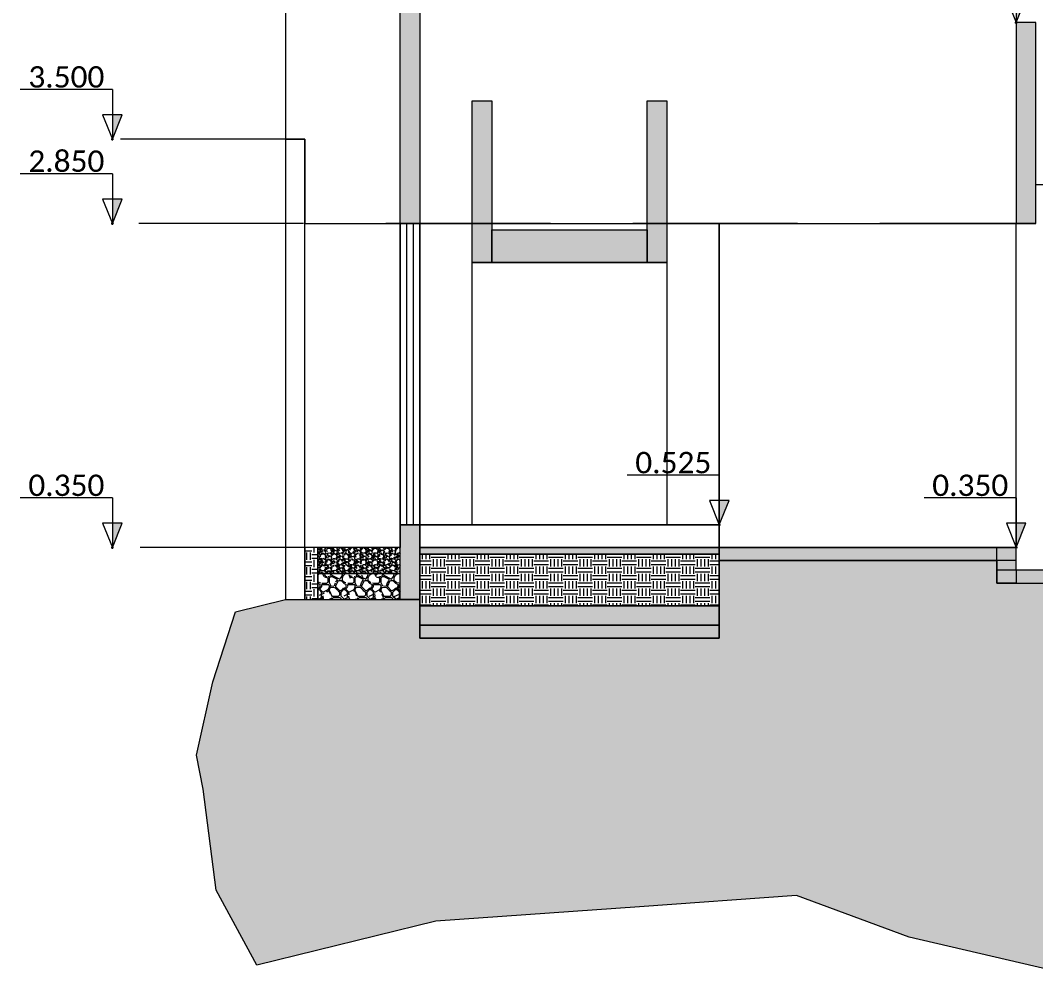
# Model space of a CAD drawing. Header units: metres. Extents: x -197 to 1099, y -24 to 14.
# Drawn here: x 1001.97 to 1009.8, y -2.93 to 4.42 of the extents above; entities that cross this region are included whole.
import ezdxf
from ezdxf.enums import TextEntityAlignment as Align

# ---------------------------------------------------------------- set-up
doc = ezdxf.new("R2010")
doc.units = ezdxf.units.M
doc.header["$LTSCALE"] = 0.001
doc.header["$PDMODE"] = 34
doc.header["$PDSIZE"] = 0.01
doc.linetypes.add('HIDDENX2', pattern=[19.05, 12.7, -6.35])
doc.layers.get('0').update_dxf_attribs({"lineweight": 13, "true_color": 0x000000})
doc.layers.get('Defpoints').update_dxf_attribs({"lineweight": 13, "true_color": 0x000000})
for name, color, linetype, lineweight, true_color in [('Jach-Anotaciones-CalidaddeLínea  0.13', 7, 'Continuous', 13, 0x000000), ('Jach-Anotaciones-CalidaddeLínea 0.09', 7, 'Continuous', 9, 0x000000), ('Jach-Anotaciones-Hatch-Lum100%', 7, 'Continuous', 13, 0x000000), ('Jach-Anotaciones-Hatch-Lum50%', 9, 'Continuous', 13, 0x808080), ('Jach-Anotaciones-Hatch-Lum80%', 250, 'Continuous', 13, 0x333333), ('Jach-Anotaciones-LineasDetalle0.09mm', 7, 'Continuous', 15, 0x000000), ('Jach-Anotaciones-LineasDetalle0.18mm', 7, 'Continuous', 18, 0x000000), ('JACH-Anotaciones-Textos-Lum75% @ 0.075', 7, 'Continuous', 13, 0x404040), ('JACH-Arq-Lineas-Proyeccion Niveles cortes', 9, 'HIDDENX2', 13, 0x808080)]:
    doc.layers.add(name, color=color, linetype=linetype, lineweight=lineweight, true_color=true_color)
doc.styles.add('02a-Calibri-JACH(1.8mm)', font='calibri.ttf', dxfattribs={"height": 2.2})
pattern_1 = [(0, (169.421, 45.032), (0, 6.985), [5.08, -1.905]), (90, (169.421, 45.032), (-6.985, 4e-16), [5.08, -1.905])]

# ---------------------------------------------------------------- blocks, each defined once
blk = doc.blocks.new('*U356')
at = {"lineweight": 0, "ltscale": 100}
h = blk.add_hatch(dxfattribs=at)
h.set_pattern_fill('ANGLE', color=256)
h.set_pattern_definition(pattern_1)
h.paths.add_polyline_path([(0, 2.5), (0, 0), (1, 2.5)])
h = blk.add_hatch(color=256, dxfattribs=at)
h.dxf.hatch_style = 1
h.paths.add_polyline_path([(0, 2.5), (0, 0), (1, 2.5)])
for points in [[(0, 5.1), (-9.47, 5.1)], [(0, 5.1), (0, 1.25)]]:
    blk.add_lwpolyline(points, dxfattribs=at)
for points in [[(0, 0), (1, 2.5), (-1, 2.5)], [(0, 2.5), (0, 0), (1, 2.5)]]:
    blk.add_lwpolyline(points, close=True, dxfattribs=at)
blk.add_point((0, 0), dxfattribs=at)
at = {"lineweight": 0, "ltscale": 100, "style": '02a-Calibri-JACH(1.8mm)'}
blk.add_attdef('ALT', text='', height=2.2, dxfattribs=at).set_placement((-4.73, 6.4), align=Align.MIDDLE_CENTER)
blk = doc.blocks.new('*U398')
at = {"lineweight": 0, "ltscale": 100}
h = blk.add_hatch(dxfattribs=at)
h.set_pattern_fill('ANGLE', color=256)
h.set_pattern_definition(pattern_1)
h.paths.add_polyline_path([(0, 2.5), (0, 0), (1, 2.5)])
h = blk.add_hatch(color=256, dxfattribs=at)
h.dxf.hatch_style = 1
h.paths.add_polyline_path([(0, 2.5), (0, 0), (1, 2.5)])
for points in [[(0, 5.1), (-9.47, 5.1)], [(0, 5.1), (0, 1.25)]]:
    blk.add_lwpolyline(points, dxfattribs=at)
for points in [[(0, 0), (1, 2.5), (-1, 2.5)], [(0, 2.5), (0, 0), (1, 2.5)]]:
    blk.add_lwpolyline(points, close=True, dxfattribs=at)
blk.add_point((0, 0), dxfattribs=at)
at = {"lineweight": 0, "ltscale": 100, "style": '02a-Calibri-JACH(1.8mm)'}
blk.add_attdef('ALT', text='', height=2.2, dxfattribs=at).set_placement((-4.73, 6.4), align=Align.MIDDLE_CENTER)
blk = doc.blocks.new('*U409')
at = {"lineweight": 0, "ltscale": 100}
h = blk.add_hatch(dxfattribs=at)
h.set_pattern_fill('ANGLE', color=256)
h.set_pattern_definition(pattern_1)
h.paths.add_polyline_path([(0, 2.5), (0, 0), (1, 2.5)])
h = blk.add_hatch(color=256, dxfattribs=at)
h.dxf.hatch_style = 1
h.paths.add_polyline_path([(0, 2.5), (0, 0), (1, 2.5)])
for points in [[(0, 5.1), (-9.47, 5.1)], [(0, 5.1), (0, 1.25)]]:
    blk.add_lwpolyline(points, dxfattribs=at)
for points in [[(0, 0), (1, 2.5), (-1, 2.5)], [(0, 2.5), (0, 0), (1, 2.5)]]:
    blk.add_lwpolyline(points, close=True, dxfattribs=at)
blk.add_point((0, 0), dxfattribs=at)
at = {"lineweight": 0, "ltscale": 100, "style": '02a-Calibri-JACH(1.8mm)'}
blk.add_attdef('ALT', text='', height=2.2, dxfattribs=at).set_placement((-4.73, 6.4), align=Align.MIDDLE_CENTER)
blk = doc.blocks.new('*U416')
at = {"lineweight": 0, "ltscale": 100}
h = blk.add_hatch(dxfattribs=at)
h.set_pattern_fill('ANGLE', color=256)
h.set_pattern_definition(pattern_1)
h.paths.add_polyline_path([(0, 2.5), (0, 0), (1, 2.5)])
h = blk.add_hatch(color=256, dxfattribs=at)
h.dxf.hatch_style = 1
h.paths.add_polyline_path([(0, 2.5), (0, 0), (1, 2.5)])
for points in [[(0, 5.1), (-9.47, 5.1)], [(0, 5.1), (0, 1.25)]]:
    blk.add_lwpolyline(points, dxfattribs=at)
for points in [[(0, 0), (1, 2.5), (-1, 2.5)], [(0, 2.5), (0, 0), (1, 2.5)]]:
    blk.add_lwpolyline(points, close=True, dxfattribs=at)
blk.add_point((0, 0), dxfattribs=at)
at = {"lineweight": 0, "ltscale": 100, "style": '02a-Calibri-JACH(1.8mm)'}
blk.add_attdef('ALT', text='', height=2.2, dxfattribs=at).set_placement((-4.73, 6.4), align=Align.MIDDLE_CENTER)
blk = doc.blocks.new('*U417')
at = {"lineweight": 0, "ltscale": 100}
h = blk.add_hatch(dxfattribs=at)
h.set_pattern_fill('ANGLE', color=256)
h.set_pattern_definition(pattern_1)
h.paths.add_polyline_path([(0, 2.5), (0, 0), (1, 2.5)])
h = blk.add_hatch(color=256, dxfattribs=at)
h.dxf.hatch_style = 1
h.paths.add_polyline_path([(0, 2.5), (0, 0), (1, 2.5)])
for points in [[(0, 5.1), (-9.47, 5.1)], [(0, 5.1), (0, 1.25)]]:
    blk.add_lwpolyline(points, dxfattribs=at)
for points in [[(0, 0), (1, 2.5), (-1, 2.5)], [(0, 2.5), (0, 0), (1, 2.5)]]:
    blk.add_lwpolyline(points, close=True, dxfattribs=at)
blk.add_point((0, 0), dxfattribs=at)
at = {"lineweight": 0, "ltscale": 100, "style": '02a-Calibri-JACH(1.8mm)'}
blk.add_attdef('ALT', text='', height=2.2, dxfattribs=at).set_placement((-4.73, 6.4), align=Align.MIDDLE_CENTER)
blk = doc.blocks.new('*U440')
at = {"lineweight": 0, "ltscale": 100}
h = blk.add_hatch(dxfattribs=at)
h.set_pattern_fill('ANGLE', color=256)
h.set_pattern_definition(pattern_1)
h.paths.add_polyline_path([(0, 2.5), (0, 0), (1, 2.5)])
h = blk.add_hatch(color=256, dxfattribs=at)
h.dxf.hatch_style = 1
h.paths.add_polyline_path([(0, 2.5), (0, 0), (1, 2.5)])
for points in [[(0, 5.1), (-9.47, 5.1)], [(0, 5.1), (0, 1.25)]]:
    blk.add_lwpolyline(points, dxfattribs=at)
for points in [[(0, 0), (1, 2.5), (-1, 2.5)], [(0, 2.5), (0, 0), (1, 2.5)]]:
    blk.add_lwpolyline(points, close=True, dxfattribs=at)
blk.add_point((0, 0), dxfattribs=at)
at = {"lineweight": 0, "ltscale": 100, "style": '02a-Calibri-JACH(1.8mm)'}
blk.add_attdef('ALT', text='', height=2.2, dxfattribs=at).set_placement((-4.73, 6.4), align=Align.MIDDLE_CENTER)

msp = doc.modelspace()

# ---------------------------------------------------------------- hatches: boundary and pattern name
at = {"layer": 'Jach-Anotaciones-Hatch-Lum100%', "ltscale": 100}
h = msp.add_hatch(color=256, dxfattribs=at)
h.dxf.hatch_style = 1
h.paths.add_polyline_path([(1004.89886, 7.55), (1005.04886, 7.55), (1005.04886, 2.85), (1004.89886, 2.85)])
at = {"layer": 'Jach-Anotaciones-Hatch-Lum100%', "lineweight": 0, "ltscale": 100}
h = msp.add_hatch(color=256, dxfattribs=at)
h.dxf.hatch_style = 1
h.paths.add_polyline_path([(1009.64886, 2.85), (1009.79886, 2.85), (1009.79886, 4.4), (1009.64886, 4.4)])
h = msp.add_hatch(color=256, dxfattribs=at)
h.dxf.hatch_style = 1
h.paths.add_polyline_path([(1005.45386, 3.79655), (1005.60386, 3.79655), (1005.60386, 2.54937), (1005.45386, 2.54937)])
h = msp.add_hatch(color=256, dxfattribs=at)
h.dxf.hatch_style = 1
h.paths.add_polyline_path([(1006.80386, 3.79655), (1006.95386, 3.79655), (1006.95386, 2.54937), (1006.80386, 2.54937)])
h = msp.add_hatch(dxfattribs=at)
h.set_pattern_fill('ANGLE', color=256)
h.set_pattern_definition([(0, (0, 0), (0, 6.985), [5.08, -1.905]), (90, (0, 0), (-6.985, 4e-16), [5.08, -1.905])])
h.paths.add_polyline_path([(1004.16237, 3.5), (1004.01237, 3.5), (1004.01237, -0.05), (1004.16237, -0.05)])
h = msp.add_hatch(color=256, dxfattribs=at)
h.dxf.hatch_style = 1
h.paths.add_polyline_path([(1005.60386, 2.8), (1006.80386, 2.8), (1006.80386, 2.54937), (1005.60386, 2.54937)])
h = msp.add_hatch(color=256, dxfattribs=at)
h.dxf.hatch_style = 1
h.paths.add_polyline_path([(1004.89886, 0.525), (1005.04886, 0.525), (1005.04886, -0.05), (1004.89886, -0.05)])
h = msp.add_hatch(color=256, dxfattribs=at)
h.dxf.hatch_style = 1
h.paths.add_polyline_path([(1007.35886, 0.35), (1009.64886, 0.35), (1009.64886, 0.25), (1007.35886, 0.25)])
h = msp.add_hatch(color=256, dxfattribs=at)
h.dxf.hatch_style = 1
h.paths.add_polyline_path([(1009.64886, 0.075), (1009.49886, 0.075), (1009.49886, 0.35), (1009.64886, 0.35)])
h = msp.add_hatch(color=256, dxfattribs=at)
h.dxf.hatch_style = 1
h.paths.add_polyline_path([(1011.09886, 0.175), (1009.49886, 0.175), (1009.49886, 0.075), (1011.09886, 0.075)])
at = {"layer": 'Jach-Anotaciones-Hatch-Lum50%', "ltscale": 100}
h = msp.add_hatch(dxfattribs=at)
h.set_pattern_fill('FILL', color=256, scale=0.2, angle=315, pattern_type=2)
h.set_pattern_definition([(0, (1020.39631, 0.01414), (0.11313708, 0.05656854), [0.1131371, -0.1131371]), (0, (1020.39631, -0.01414), (0.11313708, 0.05656854), [0.1131371, -0.1131371]), (270, (1020.41045, -0.02828), (0.1131371, -0.05656854), [0.05656854, -0.05656854]), (270, (1020.43874, -0.02828), (0.1131371, -0.05656854), [0.05656854, -0.0565684]), (270, (1020.46702, -0.02828), (0.1131371, -0.05656854), [0.05656854, -0.0565684]), (270, (1020.49531, -0.02828), (0.1131371, -0.05656854), [0.05656854, -0.0565684])])
h.paths.add_polyline_path([(1004.26237, 0.35), (1004.16237, 0.35), (1004.16237, -0.05), (1004.26237, -0.05)])
h = msp.add_hatch(dxfattribs=at)
h.set_pattern_fill('GRAVEL', color=256, scale=0.0025, angle=315)
h.set_pattern_definition([(183.01279, (995.36111, 0.0125724), (-0.7633217703, -0.0449012806), [0.00854304, -0.8457621]), (139.96974, (995.3525787, 0.0121233), (0.5837166502, -0.4939140839), [0.0146601, -1.45135122]), (87.510447, (995.3413534, 0.0215526), (-0.0449012802, -0.9429268927), [0.01033704, -1.02336807]), (222.27369, (995.3126166, 0.0278388), (0.9429268928, 0.8531243314), [0.0133501, -1.32166094]), (247.833654, (995.3027383, 0.0188585), (0.3143089642, 0.7633217703), [0.01309084, -1.2959952]), (312.27369, (995.2977992, 0.0067352), (-0.8531243314, 0.9429268928), [0.0133501, -1.32166094]), (352.69424, (995.3067794, -0.003143), (-1.03272945393, 0.13470384176), [0.01765484, -1.7478279]), (27.255328, (995.324291, -0.0053882), (1.3021371376, 0.67351920897), [0.016668, -1.6501314]), (76.429566, (995.3391083, 0.002245), (0.2245064029, 0.9429268927), [0.01339532, -1.32613864]), (130.23636, (995.3422514, 0.0152664), (0.449012806, -0.5388153673), [0.01529283, -0.74934842]), (177.397438, (995.3323732, 0.0269408), (-1.03272945392, 0.04490128057), [0.01977695, -1.9579193]), (93.814075, (995.35662, -0.0170625), (-0.0449012806, 0.583716648), [0.0067501, -0.66826415]), (126.469234, (995.3561708, -0.0103273), (0.4939140868, -0.673519209), [0.01284205, -1.27136597]), (180, (995.348538, 0), (-0.04490128, -0.04490128), [0.00898023, -0.08082233]), (158.19859, (995.350783, 0.008531), (0.314308964, -0.134703842), [0.00483603, -0.47876556]), (246.80141, (995.346293, 0.010327), (0.089802561, 0.179605122), [0.00683914, -0.33511882]), (345.96376, (995.343598, 0.004041), (0.224506403, -0.04490128), [0.011108, -0.35915745]), (116.56505, (995.354375, 0.001347), (0.04490128, -0.13470384), [0.00803218, -0.19277245]), (331.38954, (995.3202498, 0.03637), (0.5837166479, -0.3143089642), [0.0112522, -1.11397067]), (25.346176, (995.330128, 0.030982), (-0.673519209, -0.3143089642), [0.00943997, -0.9345554]), (248.19859, (995.363355, 0.010327), (0.134703842, 0.314308964), [0.009672, -0.4739296]), (298.61046, (995.359763, 0.001347), (-0.3143089643, 0.5837166478), [0.0112522, -1.11397067]), (294.443955, (995.292411, 0.008531), (-0.134703842, 0.314308964), [0.01085088, -0.53169336]), (249.77514, (995.296901, -0.001347), (0.2694076832, 0.7184204898), [0.0090918, -0.90008983]), (21.80141, (995.318903, -0.035023), (0.314308964, 0.134703842), [0.009672, -0.4739296]), (332.354025, (995.327883, -0.031431), (-0.7633217703, 0.4041115254), [0.01064457, -1.0538094]), (24.443955, (995.296901, -0.013021), (-0.314308964, -0.134703842), [0.00542544, -0.5371188]), (56.30993, (995.316209, -0.032329), (0.134703842, 0.224506403), [0.00323786, -0.32054987]), (120.96376, (995.318005, -0.029635), (0.08980256, -0.179605122), [0.01309084, -0.24872636]), (141.009006, (995.3112696, -0.0184095), (0.4939140867, -0.4041115254), [0.01213167, -1.20103412]), (258.69007, (995.339557, 0), (0.04490128, 0.134703842), [0.0091581, -0.2197944]), (308.157227, (995.3377613, -0.0089803), (0.6735192091, -0.85312433147), [0.01598892, -1.58290023]), (15.945396, (995.3476396, -0.0215526), (-0.4939140867, -0.134703842), [0.0065377, -0.6472348]), (45, (995.353926, -0.019757), (2e-17, 0.08980256), [0.00381, -0.05969]), (75.256437, (995.3117186, -0.0161645), (-0.1347038419, -0.4939140866), [0.00882167, -0.87334852]), (3.01279, (995.3139636, -0.007633), (0.7633217703, 0.0449012805), [0.01708607, -0.83721905]), (315, (995.331026, -0.006735), (0.08980256, -2e-17), [0.01651, -0.04699]), (280.304846, (995.3427004, -0.0184095), (0.1347038422, -0.7633217702), [0.01004024, -0.9939829]), (209.0546, (995.3444965, -0.028288), (-0.224506403, -0.134703842), [0.00924573, -0.45304125]), (162.645975, (995.3364143, -0.032778), (-1.3021371375, 0.40411152554), [0.01505363, -1.4903116]), (130.42608, (995.3220459, -0.0282878), (-0.53881536726, 0.6286179285), [0.01592574, -1.57664616])])
h.paths.add_polyline_path([(1004.89886, 0.35), (1004.26237, 0.35), (1004.26237, 0.15), (1004.89886, 0.15)])
h = msp.add_hatch(dxfattribs=at)
h.set_pattern_fill('GRAVEL', color=256, scale=0.0025, angle=315)
h.set_pattern_definition([(183.012788, (981.018062, 0.1125724), (-0.7633217703, -0.04490128055), [0.00854304, -0.84576209]), (139.969741, (981.0095305, 0.1121233), (0.5837166502, -0.4939140839), [0.01466012, -1.45135122]), (87.510447, (980.9983052, 0.1215526), (-0.04490128024, -0.94292689273), [0.01033704, -1.02336807]), (222.273689, (980.9695684, 0.1278388), (0.9429268928, 0.8531243314), [0.01335011, -1.32166094]), (247.833654, (980.95969, 0.1188585), (0.3143089642, 0.7633217703), [0.01309084, -1.2959952]), (312.273689, (980.954751, 0.1067352), (-0.8531243314, 0.9429268928), [0.01335011, -1.32166094]), (352.69424, (980.9637312, 0.096857), (-1.03272945393, 0.13470384176), [0.01765484, -1.74782788]), (27.255328, (980.9812427, 0.0946118), (1.30213713761, 0.67351920897), [0.01666799, -1.65013142]), (76.429566, (980.9960602, 0.102245), (0.22450640294, 0.94292689273), [0.01339532, -1.32613864]), (130.236358, (980.999203, 0.1152664), (0.449012806, -0.5388153673), [0.01529283, -0.74934842]), (177.397438, (980.989325, 0.1269408), (-1.03272945392, 0.04490128057), [0.01977695, -1.95791931]), (93.814075, (981.0135717, 0.0829375), (-0.0449012806, 0.5837166479), [0.00675011, -0.66826415]), (126.469234, (981.0131226, 0.0896727), (0.49391408678, -0.673519209), [0.01284205, -1.27136597]), (180, (981.00549, 0.1), (-0.04490128, -0.04490128), [0.00898023, -0.08082233]), (158.19859, (981.0077345, 0.108531), (0.3143089642, -0.1347038418), [0.00483603, -0.47876556]), (246.80141, (981.003244, 0.110327), (0.089802561, 0.1796051224), [0.00683914, -0.33511882]), (345.963757, (981.00055, 0.104041), (0.224506403, -0.0449012806), [0.01110799, -0.35915745]), (116.56505, (981.011327, 0.101347), (0.04490128, -0.134703842), [0.00803218, -0.19277245]), (331.38954, (980.9772016, 0.13637), (0.58371664787, -0.31430896424), [0.0112522, -1.11397067]), (25.346176, (980.98708, 0.130982), (-0.6735192091, -0.3143089642), [0.00943997, -0.93455539]), (248.19859, (981.020307, 0.110327), (0.1347038418, 0.3143089642), [0.009672, -0.47392959]), (298.61046, (981.0167147, 0.101347), (-0.3143089643, 0.58371664785), [0.0112522, -1.11397067]), (294.443955, (980.949363, 0.108531), (-0.1347038418, 0.3143089642), [0.01085088, -0.53169336]), (249.77514, (980.953853, 0.098653), (0.26940768324, 0.7184204898), [0.0090918, -0.90008983]), (21.80141, (980.9758546, 0.064977), (0.3143089642, 0.1347038418), [0.009672, -0.47392959]), (332.354025, (980.984835, 0.068569), (-0.7633217703, 0.4041115254), [0.01064457, -1.0538094]), (24.443955, (980.953853, 0.086979), (-0.3143089642, -0.1347038418), [0.00542544, -0.5371188]), (56.30993, (980.97316, 0.067671), (0.134703842, 0.224506403), [0.00323786, -0.32054987]), (120.963757, (980.974957, 0.070365), (0.089802561, -0.179605122), [0.01309084, -0.24872636]), (141.009006, (980.9682214, 0.0815905), (0.4939140867, -0.40411152542), [0.01213167, -1.20103412]), (258.69007, (980.99651, 0.1), (0.044901281, 0.134703842), [0.0091581, -0.21979441]), (308.157227, (980.994713, 0.0910197), (0.67351920912, -0.85312433147), [0.01598892, -1.58290023]), (15.945396, (981.0045914, 0.0784474), (-0.4939140867, -0.1347038418), [0.0065377, -0.64723481]), (45, (981.01088, 0.080243), (2e-17, 0.08980256), [0.00381, -0.05969]), (75.256437, (980.9686704, 0.0838355), (-0.13470384185, -0.49391408665), [0.00882167, -0.87334852]), (3.012787, (980.9709154, 0.092367), (0.7633217703, 0.04490128055), [0.01708607, -0.83721905]), (315, (980.98798, 0.093265), (0.08980256, -2e-17), [0.01651, -0.04699]), (280.304846, (980.9996523, 0.0815905), (0.1347038422, -0.7633217702), [0.01004024, -0.99398292]), (209.054604, (981.001448, 0.071712), (-0.224506403, -0.1347038418), [0.00924573, -0.45304125]), (162.645975, (980.993366, 0.067222), (-1.30213713753, 0.40411152554), [0.01505363, -1.49031161]), (130.426079, (980.9789977, 0.0717122), (-0.53881536726, 0.62861792847), [0.01592574, -1.57664616])])
h.paths.add_polyline_path([(1005.04886, 0.35), (1007.35886, 0.35), (1007.35886, 0.3), (1005.04886, 0.3)])
h = msp.add_hatch(dxfattribs=at)
h.set_pattern_fill('FILL', color=256, scale=0.2, angle=315, pattern_type=2)
h.set_pattern_definition([(0, (983.414974, -0.03586), (0.11313708, 0.05656854), [0.1131371, -0.1131371]), (0, (983.414974, -0.06414), (0.11313708, 0.05656854), [0.1131371, -0.1131371]), (270, (983.42912, -0.07828), (0.1131371, -0.05656854), [0.05656854, -0.05656854]), (270, (983.4574, -0.07828), (0.1131371, -0.05656854), [0.05656854, -0.0565684]), (270, (983.48568, -0.07828), (0.1131371, -0.05656854), [0.05656854, -0.0565684]), (270, (983.51397, -0.07828), (0.1131371, -0.05656854), [0.05656854, -0.0565684])])
h.paths.add_polyline_path([(1005.04886, 0.3), (1007.35886, 0.3), (1007.35886, -0.1), (1005.04886, -0.1)])
h = msp.add_hatch(dxfattribs=at)
h.set_pattern_fill('STONE_10', color=256, scale=0.2, pattern_type=2)
h.set_pattern_definition([(349.9921, (961.081663, 77.355), (1.1999999309, -0.1999983576), [0.0172626, -3.4352718]), (346.6076, (961.0716635, 77.28), (3.400000045, -0.7999939066), [0.021587, -4.2958178]), (55.0079, (961.078663, 77.228), (0.4000012743, 0.6000000025), [0.0244132, -2.4169004]), (315.0001, (961.07866, 77.228), (0.20000006, 6.3e-07), [0.032527, -0.2503154]), (26.565, (961.07166, 77.355), (0.2, 0.19999982), [0.0223606, -0.4248528]), (315.0001, (961.07166, 77.225), (0.20000006, 6.3e-07), [0.0282842, -0.254558]), (32.029, (960.95166, 77.324993), (0.5999999814, 0.4003438875), [0.0094404, -1.8778422]), (71.0753, (960.9596635, 77.33), (0.20000064153, 0.59999996273), [0.037, -7.3630024]), (0, (960.97166, 77.175), (0, 0.2), [0.05, -0.15]), (311.9522, (960.9626635, 77.375), (1.800036277707, -2.000000055063), [0.0134568, -23.9208352]), (290.1364, (960.9516635, 77.205), (1.4000072854, -3.7999999704), [0.031953, -6.358669]), (56.9761, (960.9986635, 77.275), (2.2000027912, 3.4000000201), [0.0238538, -4.7468922]), (70.8209, (960.9906635, 77.252), (0.2000011083, 0.6000000488), [0.0243516, -4.8459694]), (354.0939, (960.9616635, 77.255), (1.9999999326, -0.19999848615), [0.0291548, -5.8017968]), (322.5947, (961.0146635, 77.218), (0.8000000208, -0.5999987544), [0.021401, -4.2587828]), (313.7812, (960.9916635, 77.242), (0.20000048357, -0.19999992223), [0.0332416, -6.6150748]), (354.2895, (960.961663, 77.245), (0.1999999677, 3.85e-07), [0.0301496, -1.9798252]), (53.1301, (961.031663, 77.305), (0.400000025, 0.599999984), [0.025, -0.975]), (75.9637, (961.046663, 77.325), (1.5e-07, 0.200000115), [0.0206156, -0.8040058]), (323.1302, (961.051663, 77.295), (0.600000042, -0.399998497), [0.025, -0.9749988]), (90, (961.05166, 77.295), (-0.2, 1e-17), [0.02, -0.18]), (333.435, (960.97166, 77.335), (0.2, 2.7e-07), [0.067082, -0.3801314]), (333.435, (960.97166, 77.325), (0.2, 2.7e-07), [0.0447214, -0.402492]), (296.5651, (960.95166, 77.215), (0.20000017, -0.2000001), [0.0447214, -0.4024924]), (296.5651, (960.95166, 77.275), (0.20000017, -0.2000001), [0.0223606, -0.4248532]), (63.4349, (961.00166, 77.255), (2.6e-07, 0.19999991), [0.0447214, -0.4024924]), (63.4349, (961.05166, 77.315), (2.6e-07, 0.19999991), [0.0223606, -0.4248532]), (63.4349, (960.95166, 77.225), (2.6e-07, 0.19999991), [0.0223606, -0.4248532]), (63.4349, (960.97166, 77.345), (2.6e-07, 0.19999991), [0.0223606, -0.4248532]), (63.4349, (960.94166, 77.225), (2.6e-07, 0.19999991), [0.0223606, -0.4248532]), (26.565, (960.94166, 77.225), (0.2, 0.19999982), [0, -0.4472134]), (26.565, (960.94166, 77.215), (0.2, 0.19999982), [0, -0.4472134]), (26.565, (961.03166, 77.215), (0.2, 0.19999982), [0.0223606, -0.4248528]), (315.0001, (960.94166, 77.265), (0.20000006, 6.3e-07), [0.0141422, -0.2687]), (315.0001, (960.94166, 77.215), (0.20000006, 6.3e-07), [0.0141422, -0.2687]), (315.0001, (961.00166, 77.245), (0.20000006, 6.3e-07), [0.0424264, -0.2404158]), (315.0001, (961.04166, 77.295), (0.20000006, 6.3e-07), [0.0282842, -0.254558]), (315.0001, (961.04166, 77.375), (0.20000006, 6.3e-07), [0.0282842, -0.254558]), (315.0001, (961.03166, 77.365), (0.20000006, 6.3e-07), [0.0282842, -0.254558]), (45, (961.06166, 77.335), (0, 0.20000006), [0.0282842, -0.2545586]), (45, (961.04166, 77.205), (0, 0.20000006), [0.0282842, -0.2545586]), (45, (960.95166, 77.315), (0, 0.20000006), [0.0141422, -0.2687006]), (45, (961.05166, 77.225), (0, 0.20000006), [0.0141422, -0.2687006]), (45, (961.02166, 77.175), (0, 0.20000006), [0.0141422, -0.2687006]), (90, (961.04166, 77.175), (-0.2, 1e-17), [0.03, -0.17]), (90, (961.03166, 77.185), (-0.2, 1e-17), [0.02, -0.18]), (90, (961.01166, 77.295), (-0.2, 1e-17), [0.01, -0.19]), (90, (961.00166, 77.245), (-0.2, 1e-17), [0.01, -0.19]), (90, (960.97166, 77.335), (-0.2, 1e-17), [0.01, -0.19]), (90, (960.95166, 77.275), (-0.2, 1e-17), [0.04, -0.16]), (90, (960.95166, 77.245), (-0.2, 1e-17), [0.01, -0.19]), (90, (960.95166, 77.215), (-0.2, 1e-17), [0.01, -0.19]), (0, (960.96166, 77.325), (0, 0.2), [0.01, -0.19]), (0, (960.94166, 77.325), (0, 0.2), [0.01, -0.19]), (0, (961.02166, 77.295), (0, 0.2), [0.02, -0.18]), (0, (960.94166, 77.265), (0, 0.2), [0, -0.2]), (0, (961.06166, 77.225), (0, 0.2), [0.01, -0.19]), (0, (960.98166, 77.365), (0, 0.2), [0.05, -0.15]), (0, (961.06166, 77.355), (0, 0.2), [0.01, -0.19]), (52.4314, (961.071663, 77.235), (0.6000002162, 0.8000000279), [0.0164012, -3.263843]), (90, (961.08166, 77.248), (-0.2, 1e-17), [0.017, -0.183]), (333.435, (961.06166, 77.275), (0.2, 2.7e-07), [0.0223606, -0.4248528]), (0, (961.06166, 77.235), (0, 0.2), [0.01, -0.19]), (90, (961.14166, 77.285), (-0.2, 1e-17), [0.03, -0.17]), (24.8636, (961.1006635, 77.196), (5.59999996035, 2.59998861631), [0.0451884, -8.9925032]), (272.7264, (961.1006635, 77.196), (0.2000061944, -3.9999999097), [0.0210238, -4.1837358]), (343.1417, (961.1086635, 77.325), (2.0000000483, -0.59999619914), [0.0344818, -6.8618904]), (290.3232, (961.0986635, 77.352), (0.60000194956, -1.6000000902), [0.0287924, -5.729682]), (346.6076, (961.1206635, 77.33), (3.400000045, -0.7999939066), [0.021587, -4.2958178]), (298.4957, (961.1016635, 77.365), (1.20000301467, -2.19999996722), [0.0398246, -7.9251032]), (0, (961.09266, 77.275), (0, 0.2), [0.039, -0.161]), (90, (961.09266, 77.248), (-0.2, 1e-17), [0.017, -0.183]), (0, (961.09266, 77.265), (0, 0.2), [0.049, -0.151]), (63.4349, (961.14166, 77.225), (2.6e-07, 0.19999991), [0, -0.4472138]), (26.565, (961.10166, 77.205), (0.2, 0.19999982), [0.0447214, -0.402492]), (45, (961.13166, 77.275), (0, 0.20000006), [0.0141422, -0.2687006]), (90, (961.10166, 77.365), (-0.2, 1e-17), [0.01, -0.19]), (90, (961.09166, 77.365), (-0.2, 1e-17), [0.01, -0.19]), (90, (961.09166, 77.175), (-0.2, 1e-17), [0.03, -0.17])])
h.paths.add_polyline_path([(1004.89886, 0.15), (1004.26237, 0.15), (1004.26237, -0.05), (1004.89886, -0.05)])
h = msp.add_hatch(dxfattribs=at)
h.set_pattern_fill('GRAVEL', color=256, scale=0.0025, angle=315)
h.set_pattern_definition([(183.012788, (981.018062, -0.4374276), (-0.7633217703, -0.04490128055), [0.00854304, -0.84576209]), (139.969741, (981.0095305, -0.4378767), (0.5837166502, -0.4939140839), [0.01466012, -1.45135122]), (87.510447, (980.9983052, -0.4284474), (-0.04490128024, -0.94292689273), [0.01033704, -1.02336807]), (222.273689, (980.9695684, -0.4221612), (0.9429268928, 0.8531243314), [0.01335011, -1.32166094]), (247.833654, (980.95969, -0.4311415), (0.3143089642, 0.7633217703), [0.01309084, -1.2959952]), (312.273689, (980.954751, -0.4432648), (-0.8531243314, 0.9429268928), [0.01335011, -1.32166094]), (352.69424, (980.9637312, -0.453143), (-1.03272945393, 0.13470384176), [0.01765484, -1.74782788]), (27.255328, (980.9812427, -0.4553882), (1.30213713761, 0.67351920897), [0.01666799, -1.65013142]), (76.429566, (980.9960602, -0.447755), (0.22450640294, 0.94292689273), [0.01339532, -1.32613864]), (130.236358, (980.999203, -0.4347336), (0.449012806, -0.5388153673), [0.01529283, -0.74934842]), (177.397438, (980.989325, -0.4230592), (-1.03272945392, 0.04490128057), [0.01977695, -1.95791931]), (93.814075, (981.0135717, -0.4670625), (-0.0449012806, 0.5837166479), [0.00675011, -0.66826415]), (126.469234, (981.0131226, -0.4603273), (0.49391408678, -0.673519209), [0.01284205, -1.27136597]), (180, (981.00549, -0.45), (-0.04490128, -0.04490128), [0.00898023, -0.08082233]), (158.19859, (981.0077345, -0.441469), (0.3143089642, -0.1347038418), [0.00483603, -0.47876556]), (246.80141, (981.003244, -0.439673), (0.089802561, 0.1796051224), [0.00683914, -0.33511882]), (345.963757, (981.00055, -0.445959), (0.224506403, -0.0449012806), [0.01110799, -0.35915745]), (116.56505, (981.011327, -0.448653), (0.04490128, -0.134703842), [0.00803218, -0.19277245]), (331.38954, (980.9772016, -0.41363), (0.58371664787, -0.31430896424), [0.0112522, -1.11397067]), (25.346176, (980.98708, -0.419018), (-0.6735192091, -0.3143089642), [0.00943997, -0.93455539]), (248.19859, (981.020307, -0.439673), (0.1347038418, 0.3143089642), [0.009672, -0.47392959]), (298.61046, (981.0167147, -0.448653), (-0.3143089643, 0.58371664785), [0.0112522, -1.11397067]), (294.443955, (980.949363, -0.441469), (-0.1347038418, 0.3143089642), [0.01085088, -0.53169336]), (249.77514, (980.953853, -0.451347), (0.26940768324, 0.7184204898), [0.0090918, -0.90008983]), (21.80141, (980.9758546, -0.485023), (0.3143089642, 0.1347038418), [0.009672, -0.47392959]), (332.354025, (980.984835, -0.481431), (-0.7633217703, 0.4041115254), [0.01064457, -1.0538094]), (24.443955, (980.953853, -0.463021), (-0.3143089642, -0.1347038418), [0.00542544, -0.5371188]), (56.30993, (980.97316, -0.482329), (0.134703842, 0.224506403), [0.00323786, -0.32054987]), (120.963757, (980.974957, -0.479635), (0.089802561, -0.179605122), [0.01309084, -0.24872636]), (141.009006, (980.9682214, -0.4684095), (0.4939140867, -0.40411152542), [0.01213167, -1.20103412]), (258.69007, (980.99651, -0.45), (0.044901281, 0.134703842), [0.0091581, -0.21979441]), (308.157227, (980.994713, -0.4589803), (0.67351920912, -0.85312433147), [0.01598892, -1.58290023]), (15.945396, (981.0045914, -0.4715526), (-0.4939140867, -0.1347038418), [0.0065377, -0.64723481]), (45, (981.01088, -0.469757), (2e-17, 0.08980256), [0.00381, -0.05969]), (75.256437, (980.9686704, -0.4661645), (-0.13470384185, -0.49391408665), [0.00882167, -0.87334852]), (3.012787, (980.9709154, -0.457633), (0.7633217703, 0.04490128055), [0.01708607, -0.83721905]), (315, (980.98798, -0.456735), (0.08980256, -2e-17), [0.01651, -0.04699]), (280.304846, (980.9996523, -0.4684095), (0.1347038422, -0.7633217702), [0.01004024, -0.99398292]), (209.054604, (981.001448, -0.478288), (-0.224506403, -0.1347038418), [0.00924573, -0.45304125]), (162.645975, (980.993366, -0.482778), (-1.30213713753, 0.40411152554), [0.01505363, -1.49031161]), (130.426079, (980.9789977, -0.4782878), (-0.53881536726, 0.62861792847), [0.01592574, -1.57664616])])
h.paths.add_polyline_path([(1005.04886, -0.1), (1007.35886, -0.1), (1007.35886, -0.25), (1005.04886, -0.25)])
h = msp.add_hatch(dxfattribs=at)
h.set_pattern_fill('STONE_10', color=256, scale=0.2, pattern_type=2)
h.set_pattern_definition([(349.9921, (946.738615, 77.005), (1.1999999309, -0.1999983576), [0.0172626, -3.4352718]), (346.6076, (946.728615, 76.93), (3.400000045, -0.7999939066), [0.021587, -4.2958178]), (55.0079, (946.735615, 76.878), (0.4000012743, 0.6000000025), [0.0244132, -2.4169004]), (315.0001, (946.73562, 76.878), (0.20000006, 6.3e-07), [0.032527, -0.2503154]), (26.565, (946.728615, 77.005), (0.2, 0.19999982), [0.0223606, -0.4248528]), (315.0001, (946.72862, 76.875), (0.20000006, 6.3e-07), [0.0282842, -0.254558]), (32.029, (946.608612, 76.974993), (0.5999999814, 0.4003438875), [0.0094404, -1.8778422]), (71.0753, (946.6166153, 76.98), (0.20000064153, 0.59999996273), [0.037, -7.3630024]), (0, (946.62862, 76.825), (0, 0.2), [0.05, -0.15]), (311.9522, (946.6196153, 77.025), (1.800036277707, -2.000000055063), [0.0134568, -23.9208352]), (290.1364, (946.608615, 76.855), (1.4000072854, -3.7999999704), [0.031953, -6.358669]), (56.9761, (946.655615, 76.925), (2.2000027912, 3.4000000201), [0.0238538, -4.7468922]), (70.8209, (946.647615, 76.902), (0.2000011083, 0.6000000488), [0.0243516, -4.8459694]), (354.0939, (946.618615, 76.905), (1.9999999326, -0.19999848615), [0.0291548, -5.8017968]), (322.5947, (946.671615, 76.868), (0.8000000208, -0.5999987544), [0.021401, -4.2587828]), (313.7812, (946.648615, 76.892), (0.20000048357, -0.19999992223), [0.0332416, -6.6150748]), (354.2895, (946.618615, 76.895), (0.1999999677, 3.85e-07), [0.0301496, -1.9798252]), (53.1301, (946.688615, 76.955), (0.400000025, 0.599999984), [0.025, -0.975]), (75.9637, (946.703615, 76.975), (1.5e-07, 0.200000115), [0.0206156, -0.8040058]), (323.1302, (946.708615, 76.945), (0.600000042, -0.399998497), [0.025, -0.9749988]), (90, (946.70862, 76.945), (-0.2, 1e-17), [0.02, -0.18]), (333.435, (946.628615, 76.985), (0.2, 2.7e-07), [0.067082, -0.3801314]), (333.435, (946.628615, 76.975), (0.2, 2.7e-07), [0.0447214, -0.402492]), (296.5651, (946.608615, 76.865), (0.20000017, -0.2000001), [0.0447214, -0.4024924]), (296.5651, (946.608615, 76.925), (0.20000017, -0.2000001), [0.0223606, -0.4248532]), (63.4349, (946.658615, 76.905), (2.6e-07, 0.19999991), [0.0447214, -0.4024924]), (63.4349, (946.708615, 76.965), (2.6e-07, 0.19999991), [0.0223606, -0.4248532]), (63.4349, (946.608615, 76.875), (2.6e-07, 0.19999991), [0.0223606, -0.4248532]), (63.4349, (946.628615, 76.995), (2.6e-07, 0.19999991), [0.0223606, -0.4248532]), (63.4349, (946.598615, 76.875), (2.6e-07, 0.19999991), [0.0223606, -0.4248532]), (26.565, (946.598615, 76.875), (0.2, 0.19999982), [0, -0.4472134]), (26.565, (946.598615, 76.865), (0.2, 0.19999982), [0, -0.4472134]), (26.565, (946.688615, 76.865), (0.2, 0.19999982), [0.0223606, -0.4248528]), (315.0001, (946.59862, 76.915), (0.20000006, 6.3e-07), [0.0141422, -0.2687]), (315.0001, (946.59862, 76.865), (0.20000006, 6.3e-07), [0.0141422, -0.2687]), (315.0001, (946.65862, 76.895), (0.20000006, 6.3e-07), [0.0424264, -0.2404158]), (315.0001, (946.69862, 76.945), (0.20000006, 6.3e-07), [0.0282842, -0.254558]), (315.0001, (946.69862, 77.025), (0.20000006, 6.3e-07), [0.0282842, -0.254558]), (315.0001, (946.68862, 77.015), (0.20000006, 6.3e-07), [0.0282842, -0.254558]), (45, (946.71862, 76.985), (0, 0.20000006), [0.0282842, -0.2545586]), (45, (946.69862, 76.855), (0, 0.20000006), [0.0282842, -0.2545586]), (45, (946.60862, 76.965), (0, 0.20000006), [0.0141422, -0.2687006]), (45, (946.70862, 76.875), (0, 0.20000006), [0.0141422, -0.2687006]), (45, (946.67862, 76.825), (0, 0.20000006), [0.0141422, -0.2687006]), (90, (946.69862, 76.825), (-0.2, 1e-17), [0.03, -0.17]), (90, (946.68862, 76.835), (-0.2, 1e-17), [0.02, -0.18]), (90, (946.66862, 76.945), (-0.2, 1e-17), [0.01, -0.19]), (90, (946.65862, 76.895), (-0.2, 1e-17), [0.01, -0.19]), (90, (946.62862, 76.985), (-0.2, 1e-17), [0.01, -0.19]), (90, (946.60862, 76.925), (-0.2, 1e-17), [0.04, -0.16]), (90, (946.60862, 76.895), (-0.2, 1e-17), [0.01, -0.19]), (90, (946.60862, 76.865), (-0.2, 1e-17), [0.01, -0.19]), (0, (946.61862, 76.975), (0, 0.2), [0.01, -0.19]), (0, (946.59862, 76.975), (0, 0.2), [0.01, -0.19]), (0, (946.67862, 76.945), (0, 0.2), [0.02, -0.18]), (0, (946.59862, 76.915), (0, 0.2), [0, -0.2]), (0, (946.71862, 76.875), (0, 0.2), [0.01, -0.19]), (0, (946.63862, 77.015), (0, 0.2), [0.05, -0.15]), (0, (946.71862, 77.005), (0, 0.2), [0.01, -0.19]), (52.4314, (946.728615, 76.885), (0.6000002162, 0.8000000279), [0.0164012, -3.263843]), (90, (946.73862, 76.898), (-0.2, 1e-17), [0.017, -0.183]), (333.435, (946.718615, 76.925), (0.2, 2.7e-07), [0.0223606, -0.4248528]), (0, (946.71862, 76.885), (0, 0.2), [0.01, -0.19]), (90, (946.79862, 76.935), (-0.2, 1e-17), [0.03, -0.17]), (24.8636, (946.7576153, 76.846), (5.59999996035, 2.59998861631), [0.0451884, -8.9925032]), (272.7264, (946.757615, 76.846), (0.2000061944, -3.9999999097), [0.0210238, -4.1837358]), (343.1417, (946.7656153, 76.975), (2.0000000483, -0.59999619914), [0.0344818, -6.8618904]), (290.3232, (946.755615, 77.002), (0.60000194956, -1.6000000902), [0.0287924, -5.729682]), (346.6076, (946.777615, 76.98), (3.400000045, -0.7999939066), [0.021587, -4.2958178]), (298.4957, (946.7586153, 77.015), (1.20000301467, -2.19999996722), [0.0398246, -7.9251032]), (0, (946.74962, 76.925), (0, 0.2), [0.039, -0.161]), (90, (946.74962, 76.898), (-0.2, 1e-17), [0.017, -0.183]), (0, (946.74962, 76.915), (0, 0.2), [0.049, -0.151]), (63.4349, (946.798615, 76.875), (2.6e-07, 0.19999991), [0, -0.4472138]), (26.565, (946.758615, 76.855), (0.2, 0.19999982), [0.0447214, -0.402492]), (45, (946.78862, 76.925), (0, 0.20000006), [0.0141422, -0.2687006]), (90, (946.75862, 77.015), (-0.2, 1e-17), [0.01, -0.19]), (90, (946.74862, 77.015), (-0.2, 1e-17), [0.01, -0.19]), (90, (946.74862, 76.825), (-0.2, 1e-17), [0.03, -0.17])])
h.paths.add_polyline_path([(1005.04886, -0.25), (1007.35886, -0.25), (1007.35886, -0.35), (1005.04886, -0.35)])
at = {"layer": 'Jach-Anotaciones-Hatch-Lum80%', "ltscale": 100}
h = msp.add_hatch(dxfattribs=at)
h.set_pattern_fill('EARTH', color=256, scale=0.03, angle=45, double=1)
h.paths.add_polyline_path([(1004.01237, -0.05), (1005.04886, -0.05), (1005.04886, -0.35), (1007.35886, -0.35), (1007.35886, 0.25), (1009.49886, 0.25), (1009.49886, 0.075), (1010.94886, 0.075), (1010.94886, -0.3), (1018.79886, -0.3), (1018.94886, -0.3), (1018.94886, -0.1), (1022.19886, -0.1), (1022.19886, -0.01858), (1025.29886, -0.01858), (1025.29886, -0.175), (1026.08681, -0.175), (1027.86262, -0.175), (1027.98868, -0.2759), (1028.09482, -0.45974), (1028.17708, -0.81726), (1028.16923, -1.58615), (1028.33408, -2.2452), (1027.74533, -2.2452), (1027.24293, -1.75876), (1026.39513, -1.62538), (1026.03403, -1.53123), (1025.59443, -1.63322), (1024.95073, -1.68814), (1024.35413, -1.42139), (1023.45588, -2.07605), (1022.59574, -1.77445), (1021.64589, -1.82152), (1020.75884, -1.46846), (1019.97384, -1.17032), (1019.51069, -1.36647), (1019.08156, -1.72726), (1018.06106, -2.04109), (1016.92281, -1.82141), (1015.96511, -1.81356), (1015.03393, -2.33396), (1014.20672, -2.18231), (1013.72303, -2.46101), (1012.77386, -2.75481), (1011.78686, -2.32602), (1011.44886, -2.69129), (1010.71833, -2.54041), (1010.00485, -2.9295), (1008.82211, -2.65529), (1007.95513, -2.33364), (1006.74334, -2.42272), (1005.17346, -2.53144), (1003.79197, -2.87035), (1003.47799, -2.29294), (1003.37752, -1.5147), (1003.32729, -1.2511), (1003.45288, -0.68625), (1003.6287, -0.1465)])

# ---------------------------------------------------------------- linework, layer by layer
at = {"layer": 'Jach-Anotaciones-CalidaddeLínea  0.13', "ltscale": 100}
for points in [[(1004.89886, 0.35), (1004.26237, 0.35), (1004.26237, 0.15), (1004.89886, 0.15)], [(1005.04886, 0.35), (1007.35886, 0.35), (1007.35886, 0.3), (1005.04886, 0.3)], [(1005.04886, 0.3), (1007.35886, 0.3), (1007.35886, -0.1), (1005.04886, -0.1)], [(1004.89886, 0.15), (1004.26237, 0.15), (1004.26237, -0.05), (1004.89886, -0.05)], [(1005.04886, -0.1), (1007.35886, -0.1), (1007.35886, -0.25), (1005.04886, -0.25)], [(1005.04886, -0.25), (1007.35886, -0.25), (1007.35886, -0.35), (1005.04886, -0.35)]]:
    msp.add_lwpolyline(points, close=True, dxfattribs=at)
at = {"layer": 'Jach-Anotaciones-CalidaddeLínea 0.09', "lineweight": 0, "ltscale": 100}
for points in [[(1004.89886, 7.55), (1004.01237, 7.55), (1004.01237, 3.5), (1004.16237, 3.5), (1004.16237, 2.85), (1004.89886, 2.85)], [(1004.89886, 7.55), (1005.04886, 7.55), (1005.04886, 2.85), (1004.89886, 2.85)], [(1009.64886, 2.85), (1009.79886, 2.85), (1009.79886, 4.4), (1009.64886, 4.4)], [(1005.45386, 3.79655), (1005.60386, 3.79655), (1005.60386, 2.54937), (1005.45386, 2.54937)], [(1006.80386, 3.79655), (1006.95386, 3.79655), (1006.95386, 2.54937), (1006.80386, 2.54937)], [(1004.16237, 3.5), (1004.01237, 3.5), (1004.01237, -0.05), (1004.16237, -0.05)], [(1004.16237, 2.85), (1004.89886, 2.85), (1004.89886, 0.35), (1004.16237, 0.35)], [(1004.89886, 2.85), (1005.04886, 2.85), (1005.04886, 0.525), (1004.89886, 0.525)], [(1004.94886, 2.85), (1004.99886, 2.85), (1004.99886, 0.525), (1004.94886, 0.525)], [(1005.04886, 2.85), (1007.35886, 2.85), (1007.35886, 0.525), (1005.04886, 0.525)], [(1007.35886, 2.85), (1009.64886, 2.85), (1009.64886, 0.35), (1007.35886, 0.35)], [(1005.60386, 2.8), (1006.80386, 2.8), (1006.80386, 2.54937), (1005.60386, 2.54937)], [(1004.89886, 0.525), (1005.04886, 0.525), (1005.04886, -0.05), (1004.89886, -0.05)], [(1005.04886, 0.525), (1007.35886, 0.525), (1007.35886, 0.35), (1005.04886, 0.35)], [(1007.35886, 0.35), (1009.64886, 0.35), (1009.64886, 0.25), (1007.35886, 0.25)], [(1009.64886, 0.075), (1009.49886, 0.075), (1009.49886, 0.35), (1009.64886, 0.35)], [(1011.09886, 0.175), (1009.49886, 0.175), (1009.49886, 0.075), (1011.09886, 0.075)]]:
    msp.add_lwpolyline(points, close=True, dxfattribs=at)
for points in [[(1005.04886, 2.85), (1009.64886, 2.85)], [(1010.00485, -2.9295), (1008.82211, -2.65529), (1007.95513, -2.33364), (1006.74334, -2.42272), (1005.17346, -2.53144), (1003.79197, -2.87035), (1003.47799, -2.29294), (1003.37752, -1.5147), (1003.32729, -1.2511), (1003.45288, -0.68625), (1003.6287, -0.1465), (1004.01237, -0.05), (1005.04886, -0.05), (1005.04886, -0.35), (1007.35886, -0.35), (1007.35886, 0.25), (1009.49886, 0.25), (1009.49886, 0.075), (1010.94886, 0.075)]]:
    msp.add_lwpolyline(points, dxfattribs=at)
at = {"layer": 'Jach-Anotaciones-LineasDetalle0.09mm', "ltscale": 100}
msp.add_lwpolyline([(1004.89886, 0.35), (1004.16237, 0.35)], dxfattribs=at)
at = {"layer": 'Jach-Anotaciones-LineasDetalle0.18mm', "ltscale": 100}
msp.add_lwpolyline([(1004.26237, 0.35), (1004.16237, 0.35), (1004.16237, -0.05), (1004.26237, -0.05)], close=True, dxfattribs=at)
at = {"layer": 'JACH-Arq-Lineas-Proyeccion Niveles cortes', "lineweight": 0, "ltscale": 100}
for points in [[(1004.01237, 3.5), (1002.67845, 3.5)], [(1009.86658, 2.85), (1002.67845, 2.85)], [(1004.16237, 0.35), (1002.67845, 0.35)]]:
    msp.add_lwpolyline(points, dxfattribs=at)

# ---------------------------------------------------------------- block references
at = {"layer": 'JACH-Anotaciones-Textos-Lum75% @ 0.075', "ltscale": 100, "xscale": 0.075, "yscale": 0.075, "zscale": 0.075}
for name, p, values in [('*U416', (1002.67845, 3.5), {'ALT': '3.500'}), ('*U417', (1002.67845, 2.85), {'ALT': '2.850'}), ('*U440', (1002.67845, 0.35), {'ALT': '0.350'})]:
    msp.add_blockref(name, p, dxfattribs=at).add_auto_attribs(values)

# ---------------------------------------------------------------- next in the draw order: wipeouts: each hides what was drawn before it
at = {"lineweight": 0, "ltscale": 100}
for points in [[(1009.64886, 2.85), (1009.79886, 2.85), (1009.79886, 3.15), (1010.94886, 3.15), (1010.94886, 2.85), (1011.09886, 2.85), (1011.09886, 4.4), (1017.44886, 4.4), (1017.44886, 2.85), (1018.79886, 2.85), (1018.79886, 0), (1011.09886, 0), (1011.09886, 0.175), (1009.64886, 0.175)], [(1005.45386, 2.54937), (1006.95386, 2.54937), (1006.95386, 0.525), (1005.45386, 0.525)]]:
    msp.add_wipeout(points, dxfattribs=at).dxf.layer = 'Defpoints'

# ---------------------------------------------------------------- next in the draw order: linework, layer by layer
at = {"layer": 'Jach-Anotaciones-CalidaddeLínea 0.09', "lineweight": 0, "ltscale": 100}
for points in [[(1009.64886, 2.85), (1009.79886, 2.85), (1009.79886, 3.15), (1010.94886, 3.15), (1010.94886, 2.85), (1011.09886, 2.85), (1011.09886, 4.4), (1017.44886, 4.4), (1017.44886, 2.85), (1018.79886, 2.85), (1018.79886, 0), (1011.09886, 0), (1011.09886, 0.175), (1009.64886, 0.175)], [(1005.45386, 2.54937), (1006.95386, 2.54937), (1006.95386, 0.525), (1005.45386, 0.525)]]:
    msp.add_lwpolyline(points, close=True, dxfattribs=at)

# ---------------------------------------------------------------- next in the draw order: block references
at = {"layer": 'JACH-Anotaciones-Textos-Lum75% @ 0.075', "ltscale": 100, "xscale": 0.075, "yscale": 0.075, "zscale": 0.075}
for name, p, values in [('*U398', (1009.64886, 4.4), {'ALT': '4.400'}), ('*U356', (1007.35886, 0.525), {'ALT': '0.525'}), ('*U409', (1009.64886, 0.35), {'ALT': '0.350'})]:
    msp.add_blockref(name, p, dxfattribs=at).add_auto_attribs(values)

doc.saveas('drawing.dxf')
